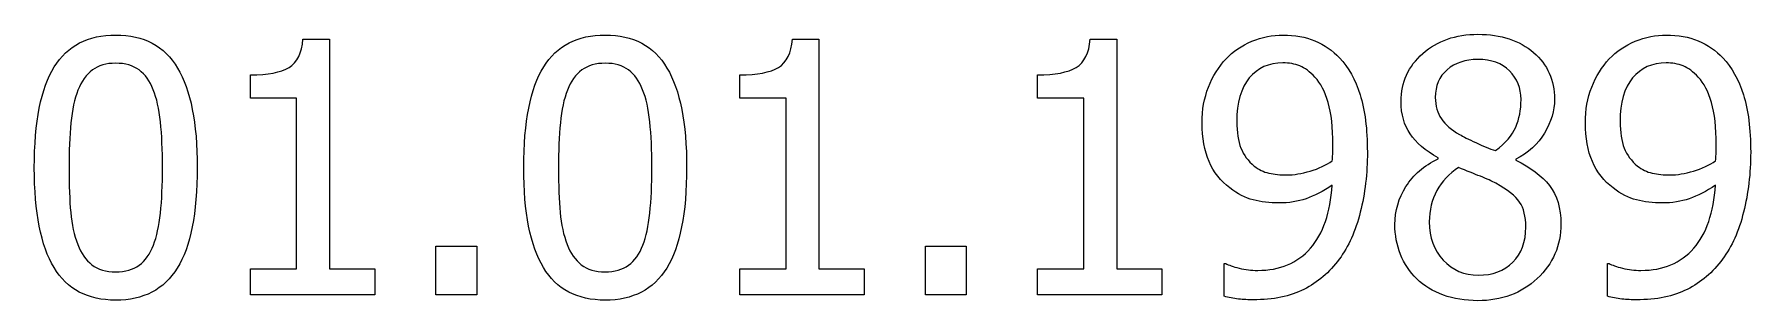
# Model space of a CAD drawing. Extents: x 19.5 to 44.7, y -25.6 to -21.7.
import ezdxf

# ---------------------------------------------------------------- set-up
doc = ezdxf.new("R2010")
doc.units = 0
doc.layers.get('0').update_dxf_attribs({"linetype": 'CONTINUOUS'})

msp = doc.modelspace()

# ---------------------------------------------------------------- linework, layer by layer
at = {"color": 7}
for points in [[(23.418479, -21.725145), (23.808866, -21.725145), (23.808866, -25.10514), (24.473783, -25.10514), (24.473783, -25.487969)], [(30.621746, -21.725145), (31.012133, -21.725145), (31.012133, -25.10514), (31.677048, -25.10514), (31.677048, -25.487969)], [(35.004152, -21.725145), (35.394539, -21.725145), (35.394539, -25.10514), (36.059457, -25.10514), (36.059457, -25.487969)], [(24.473783, -25.487969), (22.645262, -25.487969), (22.645262, -25.10514), (23.32529, -25.10514), (23.32529, -22.591552), (22.645262, -22.591552), (22.645262, -22.249019)], [(31.677048, -25.487969), (29.848528, -25.487969), (29.848528, -25.10514), (30.528556, -25.10514), (30.528556, -22.591552), (29.848528, -22.591552), (29.848528, -22.249019)], [(36.059457, -25.487969), (34.230934, -25.487969), (34.230934, -25.10514), (34.910962, -25.10514), (34.910962, -22.591552), (34.230934, -22.591552), (34.230934, -22.249019)], [(41.346049, -22.611701), (41.346049, -22.611701)], [(36.651322, -22.956743), (36.651334, -22.956753)], [(42.29304, -22.956743), (42.293052, -22.956753)], [(38.577912, -23.279136), (38.578082, -23.279136)], [(40.124513, -23.485664), (40.124513, -23.470551)], [(41.26797, -23.4907), (41.26797, -23.505813)], [(44.21963, -23.279136), (44.2198, -23.279136)], [(21.861969, -23.611595), (21.861969, -23.611595)], [(29.065234, -23.611595), (29.065234, -23.611595)], [(41.416571, -24.490596), (41.416571, -24.490596)], [(21.217203, -24.755049), (21.217201, -24.755049)], [(28.420472, -24.755049), (28.420466, -24.755049)], [(25.977402, -25.487969), (25.37545, -25.487969), (25.37545, -24.770162), (25.977402, -24.770162), (25.977402, -25.487969)], [(33.180666, -25.487969), (32.578717, -25.487969), (32.578717, -24.770162), (33.180666, -24.770162), (33.180666, -25.487969)], [(36.976236, -25.508108), (36.976236, -25.027049), (37.00141, -25.027049)], [(42.617954, -25.508108), (42.617954, -25.027049), (42.643129, -25.027049)], [(40.711354, -25.573604), (40.711354, -25.573604)]]:
    msp.add_lwpolyline(points, dxfattribs=at)
for points in [[(19.757659, -22.131903), (19.953271, -21.818758), (20.255086, -21.662183), (20.663104, -21.66218)], [(20.663104, -21.66218), (21.076157, -21.662183), (21.379231, -21.824215), (21.572327, -22.148275)], [(23.213211, -22.139459), (23.334944, -22.066422), (23.403366, -21.928318), (23.418479, -21.725145)], [(26.960925, -22.131903), (27.156537, -21.818758), (27.458352, -21.662183), (27.86637, -21.66218)], [(27.86637, -21.66218), (28.279423, -21.662183), (28.582496, -21.824215), (28.775592, -22.148275)], [(30.416477, -22.139459), (30.538208, -22.066422), (30.606633, -21.928318), (30.621746, -21.725145)], [(34.798883, -22.139459), (34.920617, -22.066422), (34.989039, -21.928318), (35.004152, -21.725145)], [(37.385512, -21.755369), (37.535784, -21.693246), (37.688162, -21.662183), (37.842644, -21.66218)], [(37.842644, -21.66218), (38.015585, -21.662183), (38.172161, -21.691148), (38.312364, -21.749072)], [(39.900355, -21.934189), (40.113599, -21.746136), (40.383931, -21.652108), (40.711354, -21.652104)], [(40.711354, -21.652104), (41.052205, -21.652108), (41.325478, -21.741519), (41.53117, -21.920337)], [(43.027233, -21.755369), (43.177505, -21.693246), (43.32988, -21.662183), (43.484363, -21.66218)], [(43.484363, -21.66218), (43.657306, -21.662183), (43.81388, -21.691148), (43.954082, -21.749072)], [(37.003939, -22.014787), (37.108043, -21.903971), (37.235232, -21.817499), (37.385512, -21.755369)], [(38.312364, -21.749072), (38.452569, -21.807005), (38.573882, -21.890538), (38.676306, -21.999675)], [(39.580493, -22.639405), (39.580493, -22.357322), (39.687113, -22.12225), (39.900355, -21.934189)], [(41.53117, -21.920337), (41.736851, -22.099163), (41.839693, -22.327938), (41.839698, -22.606662)], [(42.645657, -22.014787), (42.749761, -21.903971), (42.87695, -21.817499), (43.027233, -21.755369)], [(43.954082, -21.749072), (44.094287, -21.807005), (44.2156, -21.890538), (44.318027, -21.999675)], [(19.464239, -23.616632), (19.464239, -22.939964), (19.562045, -22.445055), (19.757659, -22.131903)], [(20.319312, -22.177238), (20.22948, -22.243565), (20.158539, -22.342211), (20.106488, -22.473177)], [(20.663104, -22.077753), (20.523739, -22.077756), (20.409142, -22.11092), (20.319312, -22.177238)], [(21.006896, -22.177238), (20.918743, -22.110918), (20.804146, -22.077756), (20.663104, -22.077753)], [(21.214683, -22.46814), (21.164308, -22.340532), (21.095046, -22.243565), (21.006896, -22.177238)], [(21.572327, -22.148275), (21.76542, -22.47234), (21.861967, -22.960114), (21.861969, -23.611595)], [(22.645262, -22.249019), (22.90216, -22.249022), (23.091477, -22.212505), (23.213211, -22.139459)], [(26.667505, -23.616632), (26.667505, -22.939964), (26.765311, -22.445055), (26.960925, -22.131903)], [(27.522578, -22.177238), (27.432746, -22.243565), (27.361805, -22.342211), (27.309754, -22.473177)], [(27.86637, -22.077753), (27.727005, -22.077756), (27.612407, -22.11092), (27.522578, -22.177238)], [(28.210162, -22.177238), (28.122008, -22.110918), (28.007411, -22.077756), (27.86637, -22.077753)], [(28.417949, -22.46814), (28.367575, -22.340532), (28.298312, -22.243565), (28.210162, -22.177238)], [(28.775592, -22.148275), (28.968686, -22.47234), (29.065234, -22.960114), (29.065234, -23.611595)], [(29.848528, -22.249019), (30.105426, -22.249022), (30.294744, -22.212505), (30.416477, -22.139459)], [(34.230934, -22.249019), (34.487832, -22.249022), (34.67715, -22.212505), (34.798883, -22.139459)], [(36.745779, -22.427842), (36.808746, -22.268332), (36.894798, -22.130647), (37.003939, -22.014787)], [(37.840121, -22.072716), (37.633594, -22.072719), (37.469044, -22.146599), (37.346472, -22.294355)], [(38.089465, -22.118051), (38.013902, -22.087829), (37.930791, -22.072721), (37.840121, -22.072716)], [(38.313622, -22.28428), (38.239742, -22.203687), (38.165021, -22.148278), (38.089465, -22.118051)], [(38.676306, -21.999675), (38.805592, -22.137364), (38.905917, -22.317865), (38.977279, -22.541179)], [(40.25926, -22.173461), (40.142566, -22.274209), (40.084217, -22.410214), (40.084217, -22.581477)], [(40.708837, -22.022343), (40.525816, -22.022347), (40.375956, -22.072717), (40.25926, -22.173461)], [(41.1773, -22.191091), (41.064801, -22.078596), (40.908645, -22.022347), (40.708837, -22.022343)], [(41.346049, -22.611701), (41.346044, -22.443796), (41.2898, -22.303592), (41.1773, -22.191091)], [(42.387497, -22.427842), (42.450464, -22.268332), (42.536516, -22.130647), (42.645657, -22.014787)], [(43.481839, -22.072716), (43.275312, -22.072719), (43.110762, -22.146599), (42.98819, -22.294355)], [(43.731183, -22.118051), (43.655623, -22.087829), (43.572509, -22.072721), (43.481839, -22.072716)], [(43.955341, -22.28428), (43.881461, -22.203687), (43.806739, -22.148278), (43.731183, -22.118051)], [(44.318027, -21.999675), (44.44731, -22.137364), (44.547635, -22.317865), (44.618997, -22.541179)], [(20.106488, -22.473177), (20.056114, -22.60079), (20.021694, -22.761981), (20.003224, -22.956753)], [(21.320465, -22.941641), (21.300311, -22.751907), (21.265053, -22.594074), (21.214683, -22.46814)], [(27.309754, -22.473177), (27.259379, -22.60079), (27.22496, -22.761981), (27.20649, -22.956753)], [(28.523732, -22.941641), (28.503581, -22.751907), (28.46832, -22.594074), (28.417949, -22.46814)], [(36.651334, -22.956753), (36.651334, -22.763661), (36.682799, -22.587357), (36.745779, -22.427842)], [(37.346472, -22.294355), (37.223898, -22.442117), (37.162613, -22.6562), (37.162613, -22.936604)], [(38.50756, -22.655777), (38.460567, -22.495428), (38.395896, -22.371595), (38.313622, -22.28428)], [(42.293052, -22.956753), (42.293052, -22.763661), (42.324517, -22.587357), (42.387497, -22.427842)], [(42.98819, -22.294355), (42.865616, -22.442117), (42.804334, -22.6562), (42.804334, -22.936604)], [(44.149278, -22.655777), (44.102288, -22.495428), (44.037614, -22.371595), (43.955341, -22.28428)], [(38.578082, -23.279136), (38.578076, -23.023918), (38.554544, -22.816132), (38.50756, -22.655777)], [(38.977279, -22.541179), (39.048636, -22.7645), (39.084321, -23.046586), (39.084321, -23.387437)], [(39.713981, -23.117943), (39.624988, -22.990335), (39.580493, -22.830823), (39.580493, -22.639405)], [(40.084217, -22.581477), (40.084217, -22.705733), (40.114031, -22.810675), (40.173628, -22.896306)], [(41.26797, -23.018459), (41.32002, -22.900086), (41.346044, -22.7645), (41.346049, -22.611701)], [(41.839698, -22.606662), (41.839693, -22.774574), (41.790592, -22.940803), (41.692362, -23.10535)], [(44.2198, -23.279136), (44.219794, -23.023918), (44.196291, -22.816132), (44.149278, -22.655777)], [(44.618997, -22.541179), (44.690357, -22.7645), (44.726042, -23.046586), (44.726042, -23.387437)], [(20.003224, -22.956753), (19.984753, -23.151528), (19.975519, -23.371488), (19.975519, -23.616632)], [(21.350687, -23.611595), (21.350684, -23.354697), (21.340608, -23.13138), (21.320465, -22.941641)], [(27.20649, -22.956753), (27.188019, -23.151528), (27.178787, -23.371488), (27.178787, -23.616632)], [(28.553952, -23.611595), (28.553949, -23.354697), (28.543877, -23.13138), (28.523732, -22.941641)], [(36.754582, -23.524693), (36.685742, -23.367701), (36.651322, -23.178384), (36.651322, -22.956743)], [(37.162613, -22.936604), (37.162613, -23.09444), (37.182792, -23.224569), (37.223057, -23.326991)], [(40.173628, -22.896306), (40.233236, -22.981941), (40.322647, -23.059179), (40.441863, -23.128019)], [(42.3963, -23.524693), (42.32746, -23.367701), (42.29304, -23.178384), (42.29304, -22.956743)], [(42.804334, -22.936604), (42.804334, -23.09444), (42.824513, -23.224569), (42.864775, -23.326991)], [(40.124513, -23.470551), (39.939815, -23.363092), (39.802968, -23.245556), (39.713981, -23.117943)], [(40.441863, -23.128019), (40.493913, -23.156564), (40.573252, -23.196024), (40.67987, -23.246395)], [(40.970773, -23.36477), (41.116851, -23.252273), (41.21592, -23.136837), (41.26797, -23.018459)], [(41.692362, -23.10535), (41.594128, -23.269903), (41.452667, -23.398352), (41.26797, -23.4907)], [(37.223057, -23.326991), (37.263344, -23.429417), (37.328842, -23.517569), (37.419511, -23.591446)], [(38.568006, -23.515887), (38.569417, -23.490704), (38.571619, -23.457541), (38.5743, -23.416401)], [(38.5743, -23.416401), (38.57684, -23.375265), (38.577912, -23.329511), (38.577912, -23.279136)], [(39.084321, -23.387437), (39.084321, -23.698069), (39.049503, -23.992329), (38.979802, -24.270214)], [(39.652276, -23.892421), (39.760576, -23.721996), (39.917985, -23.586411), (40.124513, -23.485664)], [(40.67987, -23.246395), (40.786493, -23.296769), (40.883462, -23.336228), (40.970773, -23.36477)], [(42.864775, -23.326991), (42.905062, -23.429417), (42.97056, -23.517569), (43.06123, -23.591446)], [(44.209724, -23.515887), (44.211136, -23.490704), (44.213337, -23.457541), (44.216018, -23.416401)], [(44.216018, -23.416401), (44.218558, -23.375265), (44.21963, -23.329511), (44.21963, -23.279136)], [(44.726042, -23.387437), (44.726042, -23.698069), (44.691224, -23.992329), (44.621521, -24.270214)], [(19.753881, -25.084989), (19.560786, -24.764286), (19.464239, -24.274834), (19.464239, -23.616632)], [(19.975519, -23.616632), (19.975518, -23.878571), (19.983494, -24.097691), (19.999448, -24.273993)], [(21.320465, -24.284068), (21.340613, -24.094333), (21.350687, -23.870175), (21.350687, -23.611595)], [(21.861969, -23.611595), (21.861967, -24.284909), (21.76416, -24.778979), (21.568549, -25.093806)], [(26.957147, -25.084989), (26.764052, -24.764286), (26.667505, -24.274834), (26.667505, -23.616632)], [(27.178787, -23.616632), (27.178787, -23.878571), (27.186763, -24.097691), (27.202717, -24.273993)], [(28.523732, -24.284068), (28.543882, -24.094333), (28.553952, -23.870175), (28.553952, -23.611595)], [(29.065234, -23.611595), (29.065234, -24.284909), (28.967427, -24.778979), (28.771816, -25.093806)], [(37.059337, -23.91382), (36.925007, -23.811398), (36.823421, -23.681689), (36.754582, -23.524693)], [(37.419511, -23.591446), (37.483316, -23.6435), (37.555514, -23.678341), (37.636117, -23.69597)], [(37.636117, -23.69597), (37.716708, -23.7136), (37.803184, -23.722414), (37.895536, -23.722414)], [(37.895536, -23.722414), (38.002995, -23.722416), (38.118847, -23.703525), (38.243101, -23.665745)], [(38.243101, -23.665745), (38.367355, -23.627967), (38.475655, -23.578015), (38.568006, -23.515887)], [(40.42675, -23.611595), (40.287386, -23.703947), (40.180762, -23.817704), (40.106882, -23.952869)], [(40.747874, -23.742564), (40.653005, -23.705626), (40.545964, -23.661969), (40.42675, -23.611595)], [(40.975813, -23.845827), (40.918717, -23.813924), (40.842743, -23.779505), (40.747874, -23.742564)], [(41.26797, -23.505813), (41.486246, -23.608239), (41.651637, -23.732491), (41.764142, -23.87857)], [(42.701055, -23.91382), (42.566725, -23.811398), (42.465142, -23.681689), (42.3963, -23.524693)], [(43.06123, -23.591446), (43.125034, -23.6435), (43.197232, -23.678341), (43.277835, -23.69597)], [(43.277835, -23.69597), (43.358427, -23.7136), (43.444902, -23.722414), (43.537254, -23.722414)], [(43.537254, -23.722414), (43.644713, -23.722416), (43.760565, -23.703525), (43.884819, -23.665745)], [(43.884819, -23.665745), (44.009073, -23.627967), (44.117376, -23.578015), (44.209724, -23.515887)], [(37.40439, -24.090125), (37.290208, -24.059902), (37.175192, -24.001134), (37.059337, -23.91382)], [(38.565472, -23.873522), (38.431143, -23.964194), (38.303113, -24.030517), (38.181382, -24.072492)], [(38.24561, -24.802894), (38.433666, -24.586294), (38.540284, -24.276502), (38.565472, -23.873522)], [(39.489823, -24.452815), (39.489823, -24.249648), (39.543973, -24.062851), (39.652276, -23.892421)], [(40.106882, -23.952869), (40.033002, -24.088037), (39.996065, -24.242093), (39.996065, -24.415036)], [(41.325902, -24.122877), (41.265447, -24.032207), (41.148754, -23.939857), (40.975813, -23.845827)], [(41.764142, -23.87857), (41.876636, -24.024652), (41.932885, -24.212708), (41.932885, -24.442742)], [(43.046108, -24.090125), (42.931927, -24.059902), (42.816913, -24.001134), (42.701055, -23.91382)], [(44.20719, -23.873522), (44.072864, -23.964194), (43.944834, -24.030517), (43.8231, -24.072492)], [(43.887328, -24.802894), (44.075384, -24.586294), (44.182005, -24.276502), (44.20719, -23.873522)], [(37.784699, -24.135458), (37.645337, -24.135458), (37.518566, -24.120331), (37.40439, -24.090125)], [(38.181382, -24.072492), (38.059648, -24.11447), (37.927421, -24.135458), (37.784699, -24.135458)], [(41.416571, -24.490596), (41.416565, -24.336121), (41.386345, -24.213547), (41.325902, -24.122877)], [(43.42642, -24.135458), (43.287055, -24.135458), (43.160284, -24.120331), (43.046108, -24.090125)], [(43.8231, -24.072492), (43.701369, -24.11447), (43.569139, -24.135458), (43.42642, -24.135458)], [(19.999448, -24.273993), (20.015397, -24.450297), (20.05024, -24.608133), (20.103971, -24.747494)], [(21.217201, -24.755049), (21.265894, -24.630798), (21.300314, -24.473806), (21.320465, -24.284068)], [(27.202717, -24.273993), (27.218665, -24.450297), (27.253509, -24.608133), (27.30724, -24.747494)], [(28.420466, -24.755049), (28.469161, -24.630798), (28.503581, -24.473806), (28.523732, -24.284068)], [(38.979802, -24.270214), (38.910116, -24.548104), (38.807271, -24.778558), (38.671269, -24.961577)], [(39.571679, -24.892316), (39.517106, -24.75379), (39.489823, -24.607292), (39.489823, -24.452815)], [(39.996065, -24.415036), (39.996065, -24.641714), (40.064487, -24.828932), (40.201334, -24.97669)], [(41.225151, -25.008171), (41.352764, -24.881403), (41.416565, -24.708878), (41.416571, -24.490596)], [(41.932885, -24.442742), (41.932885, -24.763448), (41.81661, -25.032101), (41.584056, -25.248701)], [(44.621521, -24.270214), (44.551834, -24.548104), (44.448992, -24.778558), (44.312987, -24.961577)], [(20.103971, -24.747494), (20.152664, -24.876786), (20.221926, -24.976269), (20.311758, -25.045953)], [(21.006898, -25.05099), (21.096727, -24.984665), (21.166829, -24.88602), (21.217203, -24.755049)], [(27.30724, -24.747494), (27.355933, -24.876786), (27.425194, -24.976269), (27.515027, -25.045953)], [(28.210167, -25.05099), (28.299997, -24.984665), (28.370098, -24.88602), (28.420472, -24.755049)], [(37.469871, -25.127797), (37.798973, -25.127797), (38.057551, -25.019497), (38.24561, -24.802894)], [(38.671269, -24.961577), (38.526867, -25.156352), (38.3535, -25.304951), (38.151173, -25.407375)], [(39.812208, -25.251218), (39.706426, -25.150476), (39.626246, -25.03084), (39.571679, -24.892316)], [(40.201334, -24.97669), (40.338177, -25.12445), (40.509862, -25.19833), (40.716395, -25.198327)], [(40.716395, -25.198327), (40.927954, -25.19833), (41.097539, -25.134943), (41.225151, -25.008171)], [(43.111592, -25.127797), (43.440691, -25.127797), (43.699269, -25.019497), (43.887328, -24.802894)], [(44.312987, -24.961577), (44.168585, -25.156352), (43.995219, -25.304951), (43.792891, -25.407375)], [(20.663104, -25.566049), (20.250049, -25.566049), (19.946974, -25.405696), (19.753881, -25.084989)], [(20.311758, -25.045953), (20.401587, -25.115633), (20.518704, -25.150476), (20.663106, -25.150474)], [(21.568549, -25.093806), (21.372934, -25.408633), (21.071119, -25.566049), (20.663104, -25.566049)], [(20.663106, -25.150474), (20.802468, -25.150476), (20.917065, -25.117312), (21.006898, -25.05099)], [(27.86637, -25.566049), (27.453315, -25.566049), (27.15024, -25.405696), (26.957147, -25.084989)], [(27.515027, -25.045953), (27.604856, -25.115633), (27.721972, -25.150476), (27.866374, -25.150474)], [(28.771816, -25.093806), (28.576199, -25.408633), (28.274385, -25.566049), (27.86637, -25.566049)], [(27.866374, -25.150474), (28.005737, -25.150476), (28.120334, -25.117312), (28.210167, -25.05099)], [(37.00141, -25.027049), (37.043397, -25.050558), (37.108869, -25.073226), (37.197863, -25.095054)], [(37.197863, -25.095054), (37.28685, -25.116869), (37.37752, -25.127797), (37.469871, -25.127797)], [(40.202592, -25.490489), (40.049797, -25.435081), (39.919667, -25.355322), (39.812208, -25.251218)], [(41.584056, -25.248701), (41.351502, -25.465304), (41.060601, -25.573604), (40.711354, -25.573604)], [(42.643129, -25.027049), (42.685115, -25.050558), (42.750588, -25.073226), (42.839581, -25.095054)], [(42.839581, -25.095054), (42.928571, -25.116869), (43.019241, -25.127797), (43.111592, -25.127797)], [(37.187801, -25.549666), (37.112239, -25.542102), (37.041717, -25.528245), (36.976236, -25.508108)], [(38.151173, -25.407375), (37.948845, -25.509799), (37.699078, -25.561011), (37.401881, -25.561011)], [(40.711354, -25.573604), (40.524975, -25.573604), (40.355387, -25.545889), (40.202592, -25.490489)], [(42.82952, -25.549666), (42.753957, -25.542102), (42.683436, -25.528245), (42.617954, -25.508108)], [(43.792891, -25.407375), (43.590563, -25.509799), (43.340796, -25.561011), (43.043599, -25.561011)], [(37.401881, -25.561011), (37.334715, -25.561011), (37.263358, -25.557229), (37.187801, -25.549666)], [(43.043599, -25.561011), (42.976433, -25.561011), (42.905076, -25.557229), (42.82952, -25.549666)]]:
    msp.add_open_spline(points, degree=3, dxfattribs=at)

doc.saveas('drawing.dxf')
